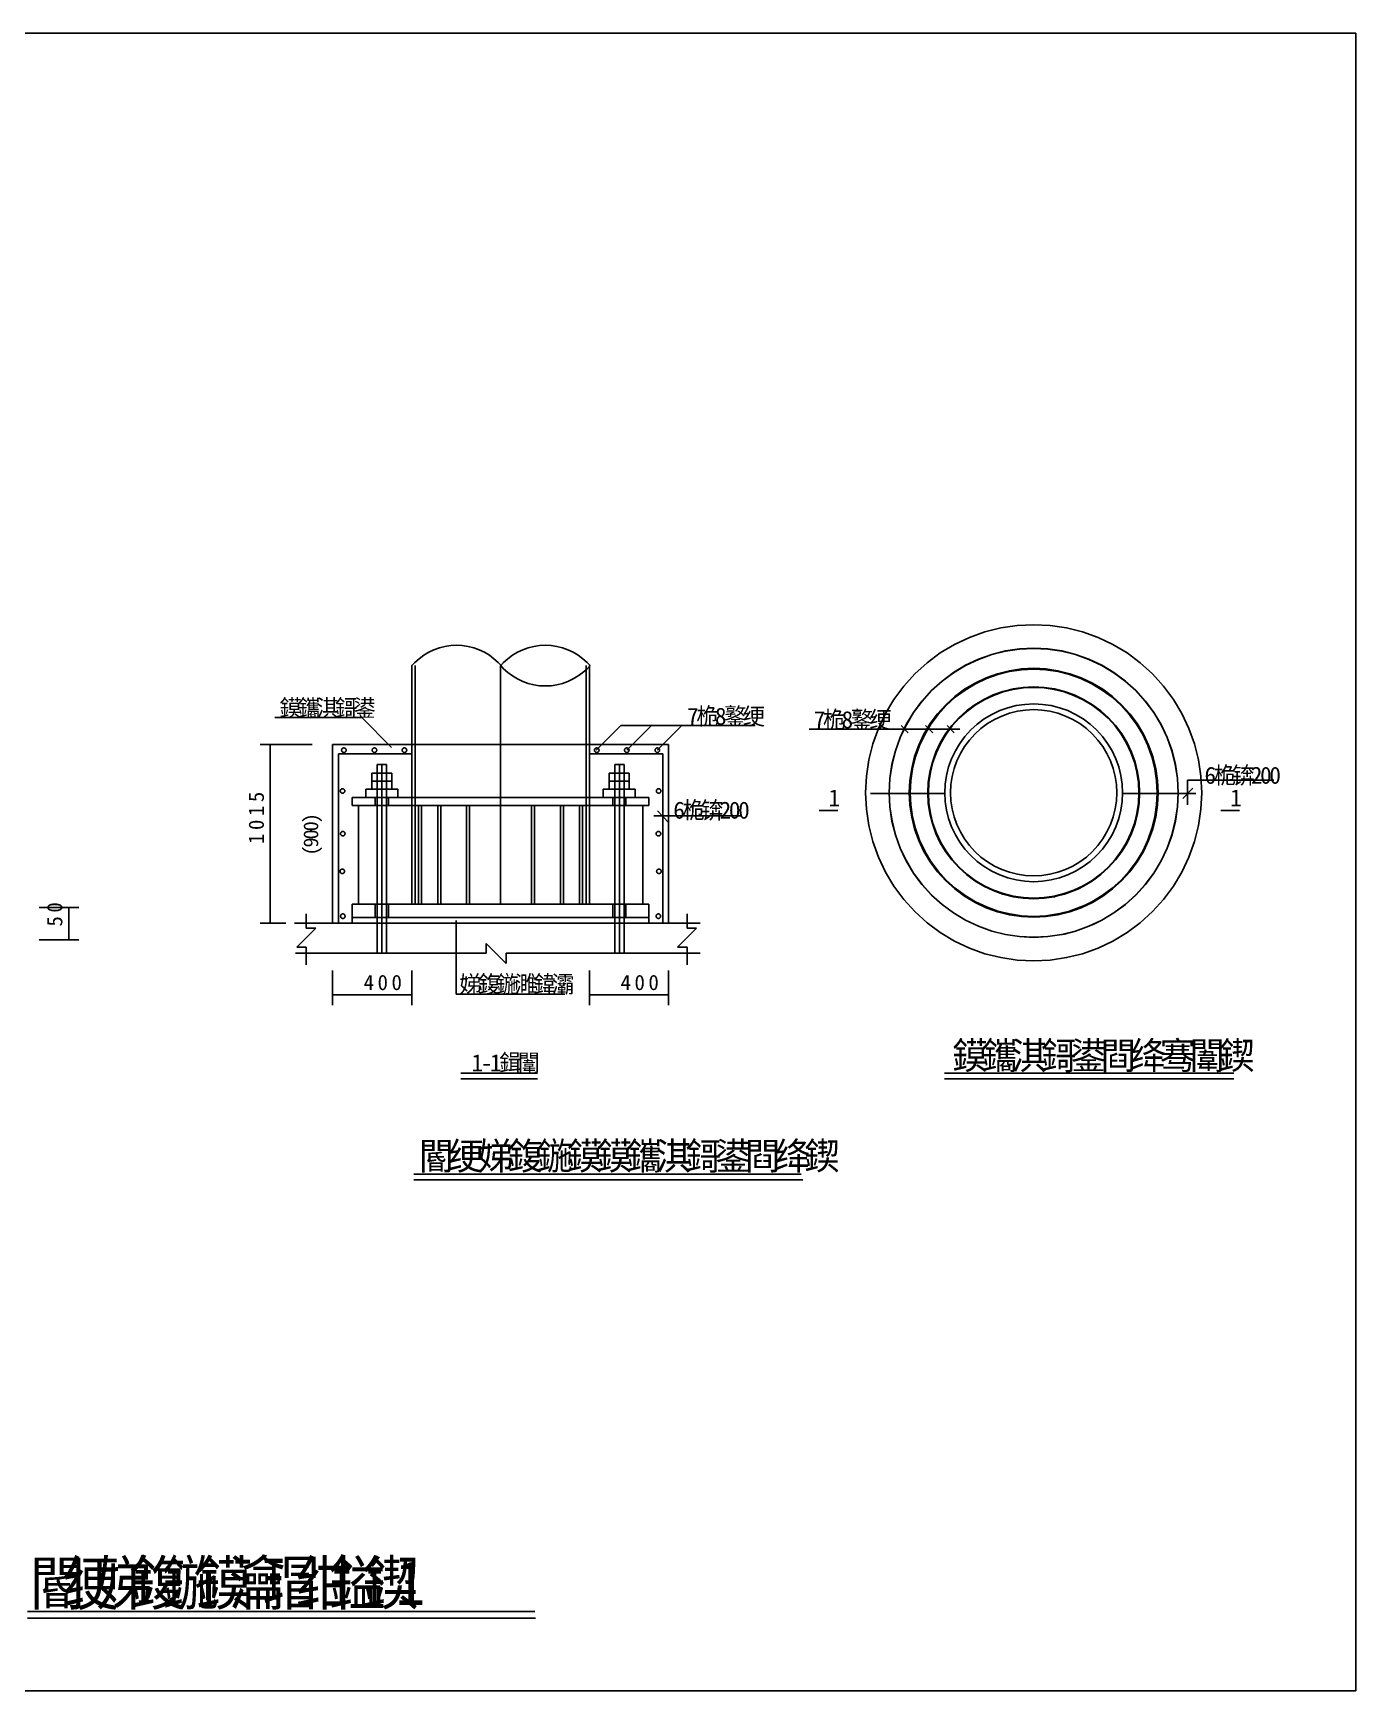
# Model space of a CAD drawing. Header units: metres. Extents: x 0 to 420, y 0 to 297.
# Drawn here: x 183 to 420, y 0 to 297 of the extents above; entities that cross this region are included whole.
import ezdxf

# ---------------------------------------------------------------- set-up
doc = ezdxf.new("R2010")
doc.units = ezdxf.units.M

msp = doc.modelspace()

# ---------------------------------------------------------------- linework, layer by layer
for p, q in [((420, 296.97), (0, 296.97)), ((420, 0), (420, 296.97)), ((250.86, 183.67), (250.86, 140.91)), ((251.45, 183.67), (251.45, 140.91)), ((266.75, 140.91), (266.75, 183.67)), ((282.09, 183.67), (282.09, 140.91)), ((282.69, 183.67), (282.69, 140.91)), ((226.31, 174.37), (241.88, 174.37)), ((241.88, 174.37), (247.2, 169.01)), ((283.86, 168.51), (288.28, 172.92)), ((288.28, 172.92), (312.35, 172.92)), ((289.34, 168.51), (293.76, 172.92)), ((294.81, 168.51), (299.23, 172.92)), ((349.02, 172.27), (322.01, 172.27)), ((338.51, 172.92), (339.8, 171.64)), ((342.89, 172.92), (344.17, 171.64)), ((346.74, 172.92), (348.02, 171.64)), ((232.97, 169.51), (223.64, 169.51)), ((225.47, 137.5), (225.47, 169.51)), ((236.63, 169.51), (296.86, 169.51)), ((236.63, 137.5), (236.63, 169.51)), ((296.86, 138.57), (296.86, 169.51)), ((237.69, 137.48), (237.69, 167.88)), ((237.69, 167.88), (250.91, 167.88)), ((295.8, 167.88), (282.58, 167.88)), ((295.8, 137.48), (295.8, 167.88)), ((247.24, 164.38), (243.65, 164.38)), ((243.65, 162.97), (243.65, 164.38)), ((244.63, 165.97), (244.63, 132.18)), ((244.63, 165.97), (245.44, 165.97)), ((246.29, 165.97), (245.44, 165.97)), ((245.46, 132.18), (245.46, 165.97)), ((246.29, 165.97), (246.29, 132.18)), ((247.24, 162.97), (247.24, 164.38)), ((286.22, 162.97), (286.22, 164.38)), ((289.81, 164.38), (286.22, 164.38)), ((287.2, 165.97), (287.2, 132.18)), ((287.2, 165.97), (288.01, 165.97)), ((288.86, 165.97), (288.01, 165.97)), ((288.03, 132.18), (288.03, 165.97)), ((288.86, 165.97), (288.86, 132.18)), ((289.81, 162.97), (289.81, 164.38)), ((242.57, 161.51), (245.44, 161.51)), ((242.57, 160.1), (242.57, 161.51)), ((247.24, 162.97), (243.65, 162.97)), ((243.65, 161.55), (243.65, 162.97)), ((248.31, 161.51), (245.44, 161.51)), ((247.24, 161.55), (247.24, 162.97)), ((248.31, 160.1), (248.31, 161.51)), ((285.14, 161.51), (288.01, 161.51)), ((285.14, 160.1), (285.14, 161.51)), ((289.81, 162.97), (286.22, 162.97)), ((286.22, 161.55), (286.22, 162.97)), ((290.88, 161.51), (288.01, 161.51)), ((289.81, 161.55), (289.81, 162.97)), ((290.88, 160.1), (290.88, 161.51)), ((346.26, 160.77), (333.04, 160.77)), ((391.33, 160.77), (378.11, 160.77)), ((388.97, 159.86), (390.81, 161.7)), ((389.84, 163.12), (405.3, 163.12)), ((389.84, 158.75), (389.84, 163.12)), ((293.32, 160.04), (240.17, 160.04)), ((240.17, 158.63), (240.17, 160.04)), ((293.32, 158.63), (240.17, 158.63)), ((241.31, 140.91), (241.31, 158.63)), ((244.29, 160.04), (244.29, 158.63)), ((245.46, 158.63), (245.46, 160.04)), ((246.63, 160.04), (246.63, 158.63)), ((252.05, 158.63), (252.05, 140.91)), ((252.59, 158.63), (252.59, 140.91)), ((255.5, 158.63), (255.5, 140.91)), ((256.03, 158.63), (256.03, 140.91)), ((260.66, 158.63), (260.66, 140.91)), ((261.19, 158.63), (261.19, 140.91)), ((272.3, 158.63), (272.3, 140.91)), ((272.83, 158.63), (272.83, 140.91)), ((277.46, 158.63), (277.46, 140.91)), ((277.99, 158.63), (277.99, 140.91)), ((280.91, 158.63), (280.91, 140.91)), ((281.44, 158.63), (281.44, 140.91)), ((286.86, 160.04), (286.86, 158.63)), ((288.03, 158.63), (288.03, 160.04)), ((289.2, 160.04), (289.2, 158.63)), ((289.2, 160.04), (289.2, 158.63)), ((292.26, 140.91), (292.26, 158.63)), ((293.32, 158.63), (293.32, 160.04)), ((293.32, 158.63), (293.32, 160.04)), ((294.83, 157.65), (296.88, 155.48)), ((323.82, 157.74), (327.18, 157.74)), ((395.78, 157.74), (399.15, 157.74)), ((294.19, 156.76), (309.89, 156.76)), ((184.07, 140.34), (191.19, 140.34)), ((189.35, 134.52), (189.35, 140.34)), ((240.17, 140.91), (293.32, 140.91)), ((240.17, 137.5), (240.17, 140.91)), ((244.29, 140.91), (244.29, 138.57)), ((246.63, 140.91), (246.63, 138.57)), ((286.86, 140.91), (286.86, 138.57)), ((289.2, 140.91), (289.2, 138.57)), ((293.32, 140.91), (293.32, 137.5)), ((228.25, 137.5), (223.64, 137.5)), ((300.16, 137.5), (229.8, 137.5)), ((233.61, 136.63), (230.22, 133.24)), ((231.91, 139.17), (231.91, 136.63)), ((231.91, 136.63), (233.61, 136.63)), ((240.17, 138.57), (293.32, 138.57)), ((258.77, 138.02), (258.77, 124.78)), ((296.86, 138.57), (296.86, 137.5)), ((301.85, 136.63), (298.46, 133.24)), ((300.16, 139.17), (300.16, 136.63)), ((300.16, 137.5), (302.49, 137.5)), ((300.16, 136.63), (301.85, 136.63)), ((184.07, 134.52), (191.19, 134.52)), ((264.13, 133.88), (267.73, 130.28)), ((264.13, 132.18), (264.13, 133.88)), ((230, 132.18), (264.13, 132.18)), ((230.22, 133.24), (231.91, 133.24)), ((231.91, 133.24), (231.91, 130.07)), ((267.73, 132.18), (302.49, 132.18)), ((267.73, 130.28), (267.73, 132.18)), ((298.46, 133.24), (300.16, 133.24)), ((300.16, 133.24), (300.16, 130.07)), ((236.63, 129.05), (236.63, 122.86)), ((250.86, 129.05), (250.86, 122.86)), ((282.69, 129.05), (282.69, 122.86)), ((296.86, 129.05), (296.86, 122.86)), ((258.77, 124.78), (278.28, 124.78)), ((236.63, 124.7), (250.86, 124.7)), ((282.69, 124.7), (296.86, 124.7)), ((259.6, 110.65), (273.33, 110.65)), ((346.29, 110.65), (398.13, 110.65)), ((259.6, 109.64), (273.33, 109.64)), ((346.29, 109.64), (398.13, 109.64)), ((251.19, 92.56), (320.58, 92.56)), ((251.19, 91.55), (320.88, 91.55)), ((181.96, 14.24), (272.87, 14.24)), ((181.96, 13.01), (272.99, 13.01)), ((0, 0), (420, 0))]:
    msp.add_line(p, q)
for points in [[(392.39, 160.89), (392.24, 163.84), (391.81, 166.76), (391.09, 169.63), (390.1, 172.41), (388.83, 175.08), (387.31, 177.62), (385.55, 179.99), (383.57, 182.18), (381.38, 184.17), (379, 185.93), (376.47, 187.45), (373.8, 188.71), (371.01, 189.71), (368.15, 190.42), (365.22, 190.86), (362.27, 191), (359.32, 190.86), (356.39, 190.42), (353.53, 189.71), (350.74, 188.71), (348.07, 187.45), (345.54, 185.93), (343.16, 184.17), (340.97, 182.18), (338.99, 179.99), (337.23, 177.62), (335.71, 175.08), (334.44, 172.41), (333.45, 169.63), (332.73, 166.76), (332.3, 163.84), (332.15, 160.89), (332.3, 157.93), (332.73, 155.01), (333.45, 152.14), (334.44, 149.36), (335.71, 146.69), (337.23, 144.15), (338.99, 141.78), (340.97, 139.59), (343.16, 137.6), (345.54, 135.84), (348.07, 134.32), (350.74, 133.06), (353.53, 132.06), (356.39, 131.35), (359.32, 130.91), (362.27, 130.77), (365.22, 130.91), (368.15, 131.35), (371.01, 132.06), (373.8, 133.06), (376.47, 134.32), (379, 135.84), (381.38, 137.6), (383.57, 139.59), (385.55, 141.78), (387.31, 144.15), (388.83, 146.69), (390.1, 149.36), (391.09, 152.14), (391.81, 155.01), (392.24, 157.93), (392.39, 160.89)], [(266.84, 183.67), (266.33, 184.21), (265.56, 184.91), (264.73, 185.53), (263.83, 186.06), (262.9, 186.51), (261.92, 186.86), (260.91, 187.11), (259.88, 187.26), (258.85, 187.31), (257.81, 187.26), (256.78, 187.11), (255.78, 186.86), (254.8, 186.51), (253.86, 186.06), (252.97, 185.53), (252.13, 184.91), (251.36, 184.21), (250.86, 183.67)], [(282.77, 183.67), (282.26, 184.21), (281.49, 184.91), (280.65, 185.53), (279.76, 186.06), (278.82, 186.51), (277.85, 186.86), (276.84, 187.11), (275.81, 187.26), (274.78, 187.31), (273.74, 187.26), (272.71, 187.11), (271.7, 186.86), (270.73, 186.51), (269.79, 186.06), (268.9, 185.53), (268.06, 184.91), (267.29, 184.21), (266.78, 183.67)], [(373.07, 137.35), (374.48, 138.04), (376.66, 139.35), (378.7, 140.86), (380.59, 142.57), (382.29, 144.45), (383.81, 146.5), (385.11, 148.68), (386.2, 150.97), (387.06, 153.37), (387.67, 155.83), (388.05, 158.35), (388.17, 160.89), (388.05, 163.42), (387.67, 165.94), (387.06, 168.4), (386.2, 170.8), (385.11, 173.09), (383.81, 175.28), (382.29, 177.32), (380.59, 179.2), (378.7, 180.91), (376.66, 182.42), (374.48, 183.73), (372.18, 184.81), (369.79, 185.67), (367.32, 186.29), (364.81, 186.66), (362.27, 186.79), (359.73, 186.66), (357.22, 186.29), (354.75, 185.67), (352.36, 184.81), (350.06, 183.73), (347.88, 182.42), (345.84, 180.91), (343.95, 179.2), (342.25, 177.32), (340.73, 175.28), (339.43, 173.1), (338.34, 170.8), (337.48, 168.4), (336.87, 165.94), (336.49, 163.42), (336.37, 160.89), (336.49, 158.35), (336.87, 155.83), (337.48, 153.37), (338.34, 150.97), (339.43, 148.68), (340.73, 146.5), (342.25, 144.45), (343.95, 142.57), (345.84, 140.86), (347.88, 139.35), (350.06, 138.04), (352.36, 136.96), (354.75, 136.1), (357.22, 135.48), (359.73, 135.11), (362.27, 134.98), (364.81, 135.11), (367.32, 135.48), (367.73, 135.57)], [(388.15, 160.89), (388.02, 163.42), (387.65, 165.93), (387.03, 168.4), (386.18, 170.79), (385.09, 173.08), (383.79, 175.26), (382.27, 177.3), (380.57, 179.18), (378.69, 180.89), (376.65, 182.4), (374.47, 183.71), (372.17, 184.79), (369.78, 185.65), (367.32, 186.26), (364.81, 186.64), (362.27, 186.76), (359.73, 186.64), (357.22, 186.26), (354.76, 185.65), (352.37, 184.79), (350.07, 183.71), (347.89, 182.4), (345.85, 180.89), (343.97, 179.18), (342.27, 177.3), (340.75, 175.26), (339.45, 173.08), (338.36, 170.79), (337.51, 168.4), (336.89, 165.93), (336.52, 163.42), (336.39, 160.89), (336.52, 158.35), (336.89, 155.84), (337.51, 153.37), (338.36, 150.98), (339.45, 148.69), (340.75, 146.51), (342.27, 144.47), (343.97, 142.59), (345.85, 140.88), (347.89, 139.37), (350.07, 138.06), (352.37, 136.98), (354.76, 136.12), (357.22, 135.51), (359.73, 135.13), (362.27, 135.01), (364.81, 135.13), (367.32, 135.51), (369.78, 136.12), (372.17, 136.98), (374.47, 138.06), (376.65, 139.37), (378.69, 140.88), (380.57, 142.59), (382.27, 144.47), (383.79, 146.51), (385.09, 148.69), (386.18, 150.98), (387.03, 153.37), (387.65, 155.84), (388.02, 158.35), (388.15, 160.89)], [(266.78, 183.67), (267.29, 183.12), (268.06, 182.43), (268.9, 181.81), (269.79, 181.27), (270.73, 180.83), (271.7, 180.48), (272.71, 180.23), (273.74, 180.07), (274.78, 180.02), (275.81, 180.07), (276.84, 180.23), (277.85, 180.48), (278.82, 180.83), (279.76, 181.27), (280.65, 181.81), (281.49, 182.43), (282.26, 183.12), (282.77, 183.67)], [(384.56, 160.89), (384.45, 163.07), (384.13, 165.23), (383.6, 167.36), (382.86, 169.42), (381.93, 171.39), (380.8, 173.27), (379.5, 175.03), (378.03, 176.65), (376.41, 178.12), (374.65, 179.42), (372.78, 180.54), (370.8, 181.48), (368.74, 182.22), (366.62, 182.75), (364.45, 183.07), (362.27, 183.18), (360.09, 183.07), (357.92, 182.75), (355.8, 182.22), (353.74, 181.48), (351.76, 180.54), (349.89, 179.42), (348.13, 178.12), (346.51, 176.65), (345.04, 175.03), (343.74, 173.27), (342.61, 171.39), (341.68, 169.42), (340.94, 167.36), (340.41, 165.23), (340.09, 163.07), (339.98, 160.89), (340.09, 158.7), (340.41, 156.54), (340.94, 154.41), (341.68, 152.35), (342.61, 150.38), (343.74, 148.5), (345.04, 146.74), (346.51, 145.12), (348.13, 143.65), (349.89, 142.35), (351.76, 141.23), (353.74, 140.29), (355.8, 139.55), (357.92, 139.02), (360.09, 138.7), (362.27, 138.59), (364.45, 138.7), (366.62, 139.02), (368.74, 139.55), (370.8, 140.29), (372.78, 141.23), (374.65, 142.35), (376.41, 143.65), (378.03, 145.12), (379.5, 146.74), (380.8, 148.5), (381.93, 150.38), (382.86, 152.35), (383.6, 154.41), (384.13, 156.54), (384.45, 158.7), (384.56, 160.89)], [(371.51, 140.76), (372.71, 141.36), (374.57, 142.48), (376.32, 143.77), (377.93, 145.23), (379.38, 146.84), (380.68, 148.58), (381.8, 150.45), (382.72, 152.41), (383.46, 154.46), (383.98, 156.57), (384.3, 158.72), (384.41, 160.89), (384.3, 163.06), (383.98, 165.2), (383.46, 167.31), (382.72, 169.36), (381.8, 171.32), (380.68, 173.19), (379.38, 174.93), (377.93, 176.54), (376.32, 178), (374.57, 179.29), (372.71, 180.41), (370.74, 181.34), (368.7, 182.07), (366.59, 182.6), (364.44, 182.92), (362.27, 183.03), (360.1, 182.92), (357.95, 182.6), (355.84, 182.07), (353.8, 181.34), (351.83, 180.41), (349.97, 179.29), (348.22, 178), (346.61, 176.54), (345.16, 174.93), (343.86, 173.19), (342.74, 171.32), (341.82, 169.36), (341.08, 167.31), (340.56, 165.2), (340.24, 163.06), (340.13, 160.89), (340.24, 158.72), (340.56, 156.57), (341.08, 154.46), (341.82, 152.41), (342.74, 150.45), (343.86, 148.58), (345.16, 146.84), (346.61, 145.23), (348.22, 143.77), (349.97, 142.48), (351.83, 141.36), (353.8, 140.43), (355.84, 139.7), (357.95, 139.17), (360.1, 138.85), (362.27, 138.75), (364.44, 138.85), (366.59, 139.17), (366.94, 139.24)], [(370.19, 143.64), (371.21, 144.15), (372.81, 145.11), (374.31, 146.22), (375.69, 147.47), (376.94, 148.85), (378.05, 150.34), (379, 151.94), (379.8, 153.62), (380.43, 155.38), (380.88, 157.18), (381.15, 159.03), (381.25, 160.89), (381.15, 162.75), (380.88, 164.59), (380.43, 166.39), (379.8, 168.15), (379, 169.83), (378.05, 171.43), (376.94, 172.92), (375.69, 174.3), (374.31, 175.55), (372.81, 176.66), (371.21, 177.62), (369.53, 178.42), (367.78, 179.04), (365.97, 179.5), (364.13, 179.77), (362.27, 179.86), (360.41, 179.77), (358.57, 179.5), (356.76, 179.04), (355.01, 178.42), (353.33, 177.62), (351.73, 176.66), (350.23, 175.55), (348.85, 174.3), (347.6, 172.92), (346.49, 171.43), (345.54, 169.83), (344.74, 168.15), (344.11, 166.39), (343.66, 164.59), (343.39, 162.75), (343.29, 160.89), (343.39, 159.03), (343.66, 157.18), (344.11, 155.38), (344.74, 153.62), (345.54, 151.94), (346.49, 150.34), (347.6, 148.85), (348.85, 147.47), (350.23, 146.22), (351.73, 145.11), (353.33, 144.15), (355.01, 143.35), (356.76, 142.73), (358.57, 142.27), (360.41, 142), (362.27, 141.91), (364.13, 142), (365.97, 142.27), (366.27, 142.34)], [(381.14, 160.89), (381.05, 162.73), (380.78, 164.57), (380.33, 166.36), (379.7, 168.11), (378.91, 169.78), (377.96, 171.37), (376.86, 172.86), (375.61, 174.23), (374.24, 175.47), (372.75, 176.57), (371.16, 177.53), (369.49, 178.32), (367.75, 178.94), (365.95, 179.39), (364.12, 179.66), (362.27, 179.75), (360.42, 179.66), (358.59, 179.39), (356.79, 178.94), (355.05, 178.32), (353.37, 177.53), (351.79, 176.57), (350.3, 175.47), (348.93, 174.23), (347.68, 172.86), (346.58, 171.37), (345.63, 169.78), (344.84, 168.11), (344.21, 166.36), (343.76, 164.57), (343.49, 162.73), (343.4, 160.89), (343.49, 159.04), (343.76, 157.2), (344.21, 155.41), (344.84, 153.66), (345.63, 151.99), (346.58, 150.4), (347.68, 148.91), (348.93, 147.54), (350.3, 146.3), (351.79, 145.2), (353.37, 144.24), (355.05, 143.45), (356.79, 142.83), (358.59, 142.38), (360.42, 142.11), (362.27, 142.02), (364.12, 142.11), (365.95, 142.38), (367.75, 142.83), (369.49, 143.45), (371.16, 144.24), (372.75, 145.2), (374.24, 146.3), (375.61, 147.54), (376.86, 148.91), (377.96, 150.4), (378.91, 151.99), (379.7, 153.66), (380.33, 155.41), (380.78, 157.2), (381.05, 159.04), (381.14, 160.89)], [(378.19, 160.89), (378.12, 162.45), (377.89, 163.99), (377.51, 165.51), (376.98, 166.98), (376.31, 168.39), (375.51, 169.73), (374.58, 170.99), (373.53, 172.14), (372.37, 173.19), (371.12, 174.13), (369.78, 174.93), (368.36, 175.6), (366.89, 176.12), (365.38, 176.5), (363.83, 176.73), (362.27, 176.81), (360.71, 176.73), (359.16, 176.5), (357.65, 176.12), (356.18, 175.6), (354.76, 174.93), (353.42, 174.13), (352.17, 173.19), (351.01, 172.14), (349.96, 170.99), (349.03, 169.73), (348.23, 168.39), (347.56, 166.98), (347.03, 165.51), (346.65, 163.99), (346.42, 162.45), (346.35, 160.89), (346.42, 159.32), (346.65, 157.78), (347.03, 156.26), (347.56, 154.79), (348.23, 153.38), (349.03, 152.04), (349.96, 150.78), (351.01, 149.63), (352.17, 148.58), (353.42, 147.65), (354.76, 146.84), (356.18, 146.17), (357.65, 145.65), (359.16, 145.27), (360.71, 145.04), (362.27, 144.96), (363.83, 145.04), (365.38, 145.27), (366.89, 145.65), (368.36, 146.17), (369.78, 146.84), (371.12, 147.65), (372.37, 148.58), (373.53, 149.63), (374.58, 150.78), (375.51, 152.04), (376.31, 153.38), (376.98, 154.79), (377.51, 156.26), (377.89, 157.78), (378.12, 159.32), (378.19, 160.89)], [(377.16, 160.89), (377.09, 162.34), (376.87, 163.79), (376.52, 165.21), (376.03, 166.58), (375.4, 167.9), (374.65, 169.16), (373.78, 170.33), (372.8, 171.41), (371.72, 172.4), (370.54, 173.27), (369.29, 174.02), (367.97, 174.64), (366.59, 175.13), (365.17, 175.49), (363.73, 175.7), (362.27, 175.78), (360.81, 175.7), (359.37, 175.49), (357.95, 175.13), (356.57, 174.64), (355.25, 174.02), (354, 173.27), (352.82, 172.4), (351.74, 171.41), (350.76, 170.33), (349.89, 169.16), (349.14, 167.9), (348.51, 166.58), (348.02, 165.21), (347.67, 163.79), (347.45, 162.34), (347.38, 160.89), (347.45, 159.43), (347.67, 157.98), (348.02, 156.56), (348.51, 155.19), (349.14, 153.87), (349.89, 152.61), (350.76, 151.44), (351.74, 150.36), (352.82, 149.38), (354, 148.5), (355.25, 147.75), (356.57, 147.13), (357.95, 146.64), (359.37, 146.28), (360.81, 146.07), (362.27, 146), (363.73, 146.07), (365.17, 146.28), (366.59, 146.64), (367.97, 147.13), (369.29, 147.75), (370.54, 148.5), (371.72, 149.38), (372.8, 150.36), (373.78, 151.44), (374.65, 152.61), (375.4, 153.87), (376.03, 155.19), (376.52, 156.56), (376.87, 157.98), (377.09, 159.43), (377.16, 160.89)], [(239.07, 168.51), (239.06, 168.55), (239.06, 168.59), (239.05, 168.63), (239.04, 168.67), (239.02, 168.7), (239, 168.74), (238.97, 168.77), (238.95, 168.8), (238.92, 168.83), (238.89, 168.85), (238.85, 168.87), (238.82, 168.89), (238.78, 168.9), (238.74, 168.91), (238.7, 168.92), (238.66, 168.92), (238.62, 168.92), (238.58, 168.91), (238.54, 168.9), (238.51, 168.89), (238.47, 168.87), (238.44, 168.85), (238.4, 168.83), (238.37, 168.8), (238.35, 168.77), (238.32, 168.74), (238.3, 168.7), (238.29, 168.67), (238.27, 168.63), (238.26, 168.59), (238.26, 168.55), (238.26, 168.51), (238.26, 168.47), (238.26, 168.43), (238.27, 168.4), (238.29, 168.36), (238.3, 168.32), (238.32, 168.29), (238.35, 168.26), (238.37, 168.23), (238.4, 168.2), (238.44, 168.18), (238.47, 168.16), (238.51, 168.14), (238.54, 168.13), (238.58, 168.12), (238.62, 168.11), (238.66, 168.11), (238.7, 168.11), (238.74, 168.12), (238.78, 168.13), (238.82, 168.14), (238.85, 168.16), (238.89, 168.18), (238.92, 168.2), (238.95, 168.23), (238.97, 168.26), (239, 168.29), (239.02, 168.32), (239.04, 168.36), (239.05, 168.4), (239.06, 168.43), (239.06, 168.47), (239.07, 168.51)], [(244.54, 168.51), (244.54, 168.55), (244.54, 168.59), (244.53, 168.63), (244.51, 168.67), (244.5, 168.7), (244.47, 168.74), (244.45, 168.77), (244.42, 168.8), (244.39, 168.83), (244.36, 168.85), (244.33, 168.87), (244.29, 168.89), (244.26, 168.9), (244.22, 168.91), (244.18, 168.92), (244.14, 168.92), (244.1, 168.92), (244.06, 168.91), (244.02, 168.9), (243.98, 168.89), (243.95, 168.87), (243.91, 168.85), (243.88, 168.83), (243.85, 168.8), (243.82, 168.77), (243.8, 168.74), (243.78, 168.7), (243.76, 168.67), (243.75, 168.63), (243.74, 168.59), (243.73, 168.55), (243.73, 168.51), (243.73, 168.47), (243.74, 168.43), (243.75, 168.4), (243.76, 168.36), (243.78, 168.32), (243.8, 168.29), (243.82, 168.26), (243.85, 168.23), (243.88, 168.2), (243.91, 168.18), (243.95, 168.16), (243.98, 168.14), (244.02, 168.13), (244.06, 168.12), (244.1, 168.11), (244.14, 168.11), (244.18, 168.11), (244.22, 168.12), (244.26, 168.13), (244.29, 168.14), (244.33, 168.16), (244.36, 168.18), (244.39, 168.2), (244.42, 168.23), (244.45, 168.26), (244.47, 168.29), (244.5, 168.32), (244.51, 168.36), (244.53, 168.4), (244.54, 168.43), (244.54, 168.47), (244.54, 168.51)], [(249.92, 168.51), (249.92, 168.55), (249.91, 168.59), (249.9, 168.63), (249.89, 168.67), (249.87, 168.7), (249.85, 168.74), (249.83, 168.77), (249.8, 168.8), (249.77, 168.83), (249.74, 168.85), (249.7, 168.87), (249.67, 168.89), (249.63, 168.9), (249.59, 168.91), (249.55, 168.92), (249.51, 168.92), (249.47, 168.92), (249.43, 168.91), (249.4, 168.9), (249.36, 168.89), (249.32, 168.87), (249.29, 168.85), (249.26, 168.83), (249.23, 168.8), (249.2, 168.77), (249.18, 168.74), (249.16, 168.7), (249.14, 168.67), (249.13, 168.63), (249.12, 168.59), (249.11, 168.55), (249.11, 168.51), (249.11, 168.47), (249.12, 168.43), (249.13, 168.4), (249.14, 168.36), (249.16, 168.32), (249.18, 168.29), (249.2, 168.26), (249.23, 168.23), (249.26, 168.2), (249.29, 168.18), (249.32, 168.16), (249.36, 168.14), (249.4, 168.13), (249.43, 168.12), (249.47, 168.11), (249.51, 168.11), (249.55, 168.11), (249.59, 168.12), (249.63, 168.13), (249.67, 168.14), (249.7, 168.16), (249.74, 168.18), (249.77, 168.2), (249.8, 168.23), (249.83, 168.26), (249.85, 168.29), (249.87, 168.32), (249.89, 168.36), (249.9, 168.4), (249.91, 168.43), (249.92, 168.47), (249.92, 168.51)], [(284.38, 168.51), (284.38, 168.55), (284.38, 168.59), (284.37, 168.63), (284.35, 168.67), (284.34, 168.7), (284.31, 168.74), (284.29, 168.77), (284.26, 168.8), (284.24, 168.83), (284.2, 168.85), (284.17, 168.87), (284.13, 168.89), (284.1, 168.9), (284.06, 168.91), (284.02, 168.92), (283.98, 168.92), (283.94, 168.92), (283.9, 168.91), (283.86, 168.9), (283.82, 168.89), (283.79, 168.87), (283.75, 168.85), (283.72, 168.83), (283.69, 168.8), (283.66, 168.77), (283.64, 168.74), (283.62, 168.7), (283.6, 168.67), (283.59, 168.63), (283.58, 168.59), (283.57, 168.55), (283.57, 168.51), (283.57, 168.47), (283.58, 168.43), (283.59, 168.4), (283.6, 168.36), (283.62, 168.32), (283.64, 168.29), (283.66, 168.26), (283.69, 168.23), (283.72, 168.2), (283.75, 168.18), (283.79, 168.16), (283.82, 168.14), (283.86, 168.13), (283.9, 168.12), (283.94, 168.11), (283.98, 168.11), (284.02, 168.11), (284.06, 168.12), (284.1, 168.13), (284.13, 168.14), (284.17, 168.16), (284.2, 168.18), (284.24, 168.2), (284.26, 168.23), (284.29, 168.26), (284.31, 168.29), (284.34, 168.32), (284.35, 168.36), (284.37, 168.4), (284.38, 168.43), (284.38, 168.47), (284.38, 168.51)], [(289.76, 168.51), (289.76, 168.55), (289.75, 168.59), (289.74, 168.63), (289.73, 168.67), (289.71, 168.7), (289.69, 168.74), (289.67, 168.77), (289.64, 168.8), (289.61, 168.83), (289.58, 168.85), (289.54, 168.87), (289.51, 168.89), (289.47, 168.9), (289.43, 168.91), (289.39, 168.92), (289.35, 168.92), (289.31, 168.92), (289.27, 168.91), (289.24, 168.9), (289.2, 168.89), (289.16, 168.87), (289.13, 168.85), (289.1, 168.83), (289.07, 168.8), (289.04, 168.77), (289.02, 168.74), (289, 168.7), (288.98, 168.67), (288.97, 168.63), (288.96, 168.59), (288.95, 168.55), (288.95, 168.51), (288.95, 168.47), (288.96, 168.43), (288.97, 168.4), (288.98, 168.36), (289, 168.32), (289.02, 168.29), (289.04, 168.26), (289.07, 168.23), (289.1, 168.2), (289.13, 168.18), (289.16, 168.16), (289.2, 168.14), (289.24, 168.13), (289.27, 168.12), (289.31, 168.11), (289.35, 168.11), (289.39, 168.11), (289.43, 168.12), (289.47, 168.13), (289.51, 168.14), (289.54, 168.16), (289.58, 168.18), (289.61, 168.2), (289.64, 168.23), (289.67, 168.26), (289.69, 168.29), (289.71, 168.32), (289.73, 168.36), (289.74, 168.4), (289.75, 168.43), (289.76, 168.47), (289.76, 168.51)], [(295.24, 168.51), (295.23, 168.55), (295.23, 168.59), (295.22, 168.63), (295.2, 168.67), (295.19, 168.7), (295.17, 168.74), (295.14, 168.77), (295.12, 168.8), (295.09, 168.83), (295.06, 168.85), (295.02, 168.87), (294.99, 168.89), (294.95, 168.9), (294.91, 168.91), (294.87, 168.92), (294.83, 168.92), (294.79, 168.92), (294.75, 168.91), (294.71, 168.9), (294.67, 168.89), (294.64, 168.87), (294.6, 168.85), (294.57, 168.83), (294.54, 168.8), (294.52, 168.77), (294.49, 168.74), (294.47, 168.7), (294.46, 168.67), (294.44, 168.63), (294.43, 168.59), (294.43, 168.55), (294.42, 168.51), (294.43, 168.47), (294.43, 168.43), (294.44, 168.4), (294.46, 168.36), (294.47, 168.32), (294.49, 168.29), (294.52, 168.26), (294.54, 168.23), (294.57, 168.2), (294.6, 168.18), (294.64, 168.16), (294.67, 168.14), (294.71, 168.13), (294.75, 168.12), (294.79, 168.11), (294.83, 168.11), (294.87, 168.11), (294.91, 168.12), (294.95, 168.13), (294.99, 168.14), (295.02, 168.16), (295.06, 168.18), (295.09, 168.2), (295.12, 168.23), (295.14, 168.26), (295.17, 168.29), (295.19, 168.32), (295.2, 168.36), (295.22, 168.4), (295.23, 168.43), (295.23, 168.47), (295.24, 168.51)], [(238.83, 161.21), (238.83, 161.25), (238.82, 161.29), (238.81, 161.33), (238.8, 161.36), (238.78, 161.4), (238.76, 161.43), (238.74, 161.47), (238.71, 161.49), (238.68, 161.52), (238.65, 161.55), (238.62, 161.57), (238.58, 161.58), (238.54, 161.6), (238.51, 161.61), (238.47, 161.61), (238.43, 161.61), (238.39, 161.61), (238.35, 161.61), (238.31, 161.6), (238.27, 161.58), (238.24, 161.57), (238.2, 161.55), (238.17, 161.52), (238.14, 161.49), (238.11, 161.47), (238.09, 161.43), (238.07, 161.4), (238.05, 161.36), (238.04, 161.33), (238.03, 161.29), (238.02, 161.25), (238.02, 161.21), (238.02, 161.17), (238.03, 161.13), (238.04, 161.09), (238.05, 161.05), (238.07, 161.02), (238.09, 160.98), (238.11, 160.95), (238.14, 160.92), (238.17, 160.89), (238.2, 160.87), (238.24, 160.85), (238.27, 160.83), (238.31, 160.82), (238.35, 160.81), (238.39, 160.8), (238.43, 160.8), (238.47, 160.8), (238.51, 160.81), (238.54, 160.82), (238.58, 160.83), (238.62, 160.85), (238.65, 160.87), (238.68, 160.89), (238.71, 160.92), (238.74, 160.95), (238.76, 160.98), (238.78, 161.02), (238.8, 161.05), (238.81, 161.09), (238.82, 161.13), (238.83, 161.17), (238.83, 161.21)], [(295.47, 161.21), (295.47, 161.25), (295.46, 161.29), (295.45, 161.33), (295.44, 161.36), (295.42, 161.4), (295.4, 161.43), (295.38, 161.47), (295.35, 161.49), (295.32, 161.52), (295.29, 161.55), (295.26, 161.57), (295.22, 161.58), (295.18, 161.6), (295.14, 161.61), (295.1, 161.61), (295.06, 161.61), (295.03, 161.61), (294.99, 161.61), (294.95, 161.6), (294.91, 161.58), (294.87, 161.57), (294.84, 161.55), (294.81, 161.52), (294.78, 161.49), (294.75, 161.47), (294.73, 161.43), (294.71, 161.4), (294.69, 161.36), (294.68, 161.33), (294.67, 161.29), (294.66, 161.25), (294.66, 161.21), (294.66, 161.17), (294.67, 161.13), (294.68, 161.09), (294.69, 161.05), (294.71, 161.02), (294.73, 160.98), (294.75, 160.95), (294.78, 160.92), (294.81, 160.89), (294.84, 160.87), (294.87, 160.85), (294.91, 160.83), (294.95, 160.82), (294.99, 160.81), (295.03, 160.8), (295.06, 160.8), (295.1, 160.8), (295.14, 160.81), (295.18, 160.82), (295.22, 160.83), (295.26, 160.85), (295.29, 160.87), (295.32, 160.89), (295.35, 160.92), (295.38, 160.95), (295.4, 160.98), (295.42, 161.02), (295.44, 161.05), (295.45, 161.09), (295.46, 161.13), (295.47, 161.17), (295.47, 161.21)], [(238.87, 153.56), (238.87, 153.6), (238.86, 153.63), (238.85, 153.67), (238.84, 153.71), (238.82, 153.75), (238.8, 153.78), (238.78, 153.81), (238.75, 153.84), (238.72, 153.87), (238.69, 153.89), (238.65, 153.91), (238.62, 153.93), (238.58, 153.94), (238.54, 153.95), (238.5, 153.96), (238.46, 153.96), (238.42, 153.96), (238.38, 153.95), (238.35, 153.94), (238.31, 153.93), (238.27, 153.91), (238.24, 153.89), (238.21, 153.87), (238.18, 153.84), (238.15, 153.81), (238.13, 153.78), (238.11, 153.75), (238.09, 153.71), (238.08, 153.67), (238.07, 153.63), (238.06, 153.6), (238.06, 153.56), (238.06, 153.52), (238.07, 153.48), (238.08, 153.44), (238.09, 153.4), (238.11, 153.36), (238.13, 153.33), (238.15, 153.3), (238.18, 153.27), (238.21, 153.24), (238.24, 153.22), (238.27, 153.2), (238.31, 153.18), (238.35, 153.17), (238.38, 153.16), (238.42, 153.15), (238.46, 153.15), (238.5, 153.15), (238.54, 153.16), (238.58, 153.17), (238.62, 153.18), (238.65, 153.2), (238.69, 153.22), (238.72, 153.24), (238.75, 153.27), (238.78, 153.3), (238.8, 153.33), (238.82, 153.36), (238.84, 153.4), (238.85, 153.44), (238.86, 153.48), (238.87, 153.52), (238.87, 153.56)], [(295.43, 153.56), (295.43, 153.6), (295.43, 153.63), (295.42, 153.67), (295.4, 153.71), (295.38, 153.75), (295.36, 153.78), (295.34, 153.81), (295.31, 153.84), (295.28, 153.87), (295.25, 153.89), (295.22, 153.91), (295.18, 153.93), (295.15, 153.94), (295.11, 153.95), (295.07, 153.96), (295.03, 153.96), (294.99, 153.96), (294.95, 153.95), (294.91, 153.94), (294.87, 153.93), (294.84, 153.91), (294.8, 153.89), (294.77, 153.87), (294.74, 153.84), (294.71, 153.81), (294.69, 153.78), (294.67, 153.75), (294.65, 153.71), (294.64, 153.67), (294.63, 153.63), (294.62, 153.6), (294.62, 153.56), (294.62, 153.52), (294.63, 153.48), (294.64, 153.44), (294.65, 153.4), (294.67, 153.36), (294.69, 153.33), (294.71, 153.3), (294.74, 153.27), (294.77, 153.24), (294.8, 153.22), (294.84, 153.2), (294.87, 153.18), (294.91, 153.17), (294.95, 153.16), (294.99, 153.15), (295.03, 153.15), (295.07, 153.15), (295.11, 153.16), (295.15, 153.17), (295.18, 153.18), (295.22, 153.2), (295.25, 153.22), (295.28, 153.24), (295.31, 153.27), (295.34, 153.3), (295.36, 153.33), (295.38, 153.36), (295.4, 153.4), (295.42, 153.44), (295.43, 153.48), (295.43, 153.52), (295.43, 153.56)], [(238.78, 146.82), (238.78, 146.86), (238.77, 146.89), (238.76, 146.93), (238.75, 146.97), (238.73, 147.01), (238.71, 147.04), (238.69, 147.07), (238.66, 147.1), (238.63, 147.13), (238.6, 147.15), (238.56, 147.17), (238.53, 147.19), (238.49, 147.2), (238.45, 147.21), (238.41, 147.22), (238.37, 147.22), (238.33, 147.22), (238.29, 147.21), (238.26, 147.2), (238.22, 147.19), (238.18, 147.17), (238.15, 147.15), (238.12, 147.13), (238.09, 147.1), (238.06, 147.07), (238.04, 147.04), (238.02, 147.01), (238, 146.97), (237.98, 146.93), (237.98, 146.89), (237.97, 146.86), (237.97, 146.82), (237.97, 146.78), (237.98, 146.74), (237.98, 146.7), (238, 146.66), (238.02, 146.62), (238.04, 146.59), (238.06, 146.56), (238.09, 146.53), (238.12, 146.5), (238.15, 146.48), (238.18, 146.46), (238.22, 146.44), (238.26, 146.43), (238.29, 146.42), (238.33, 146.41), (238.37, 146.41), (238.41, 146.41), (238.45, 146.42), (238.49, 146.43), (238.53, 146.44), (238.56, 146.46), (238.6, 146.48), (238.63, 146.5), (238.66, 146.53), (238.69, 146.56), (238.71, 146.59), (238.73, 146.62), (238.75, 146.66), (238.76, 146.7), (238.77, 146.74), (238.78, 146.78), (238.78, 146.82)], [(295.52, 146.82), (295.52, 146.86), (295.52, 146.89), (295.51, 146.93), (295.49, 146.97), (295.48, 147.01), (295.46, 147.04), (295.43, 147.07), (295.4, 147.1), (295.38, 147.13), (295.34, 147.15), (295.31, 147.17), (295.27, 147.19), (295.24, 147.2), (295.2, 147.21), (295.16, 147.22), (295.12, 147.22), (295.08, 147.22), (295.04, 147.21), (295, 147.2), (294.96, 147.19), (294.93, 147.17), (294.89, 147.15), (294.86, 147.13), (294.83, 147.1), (294.8, 147.07), (294.78, 147.04), (294.76, 147.01), (294.74, 146.97), (294.73, 146.93), (294.72, 146.89), (294.71, 146.86), (294.71, 146.82), (294.71, 146.78), (294.72, 146.74), (294.73, 146.7), (294.74, 146.66), (294.76, 146.62), (294.78, 146.59), (294.8, 146.56), (294.83, 146.53), (294.86, 146.5), (294.89, 146.48), (294.93, 146.46), (294.96, 146.44), (295, 146.43), (295.04, 146.42), (295.08, 146.41), (295.12, 146.41), (295.16, 146.41), (295.2, 146.42), (295.24, 146.43), (295.27, 146.44), (295.31, 146.46), (295.34, 146.48), (295.38, 146.5), (295.4, 146.53), (295.43, 146.56), (295.46, 146.59), (295.48, 146.62), (295.49, 146.66), (295.51, 146.7), (295.52, 146.74), (295.52, 146.78), (295.52, 146.82)], [(366.27, 142.34), (367.78, 142.73), (369.53, 143.35), (370.19, 143.64)], [(366.94, 139.24), (368.7, 139.7), (370.74, 140.43), (371.51, 140.76)], [(238.88, 138.78), (238.88, 138.82), (238.87, 138.86), (238.86, 138.9), (238.85, 138.93), (238.83, 138.97), (238.81, 139), (238.79, 139.04), (238.76, 139.07), (238.73, 139.09), (238.7, 139.12), (238.66, 139.14), (238.63, 139.15), (238.59, 139.17), (238.55, 139.18), (238.51, 139.18), (238.47, 139.18), (238.43, 139.18), (238.39, 139.18), (238.36, 139.17), (238.32, 139.15), (238.28, 139.14), (238.25, 139.12), (238.22, 139.09), (238.19, 139.07), (238.16, 139.04), (238.14, 139), (238.12, 138.97), (238.1, 138.93), (238.09, 138.9), (238.08, 138.86), (238.07, 138.82), (238.07, 138.78), (238.07, 138.74), (238.08, 138.7), (238.09, 138.66), (238.1, 138.62), (238.12, 138.59), (238.14, 138.55), (238.16, 138.52), (238.19, 138.49), (238.22, 138.47), (238.25, 138.44), (238.28, 138.42), (238.32, 138.4), (238.36, 138.39), (238.39, 138.38), (238.43, 138.38), (238.47, 138.37), (238.51, 138.38), (238.55, 138.38), (238.59, 138.39), (238.63, 138.4), (238.66, 138.42), (238.7, 138.44), (238.73, 138.47), (238.76, 138.49), (238.79, 138.52), (238.81, 138.55), (238.83, 138.59), (238.85, 138.62), (238.86, 138.66), (238.87, 138.7), (238.88, 138.74), (238.88, 138.78)], [(295.42, 138.78), (295.42, 138.82), (295.41, 138.86), (295.41, 138.9), (295.39, 138.93), (295.37, 138.97), (295.35, 139), (295.33, 139.04), (295.3, 139.07), (295.27, 139.09), (295.24, 139.12), (295.21, 139.14), (295.17, 139.15), (295.13, 139.17), (295.1, 139.18), (295.06, 139.18), (295.02, 139.18), (294.98, 139.18), (294.94, 139.18), (294.9, 139.17), (294.86, 139.15), (294.83, 139.14), (294.79, 139.12), (294.76, 139.09), (294.73, 139.07), (294.7, 139.04), (294.68, 139), (294.66, 138.97), (294.64, 138.93), (294.63, 138.9), (294.62, 138.86), (294.61, 138.82), (294.61, 138.78), (294.61, 138.74), (294.62, 138.7), (294.63, 138.66), (294.64, 138.62), (294.66, 138.59), (294.68, 138.55), (294.7, 138.52), (294.73, 138.49), (294.76, 138.47), (294.79, 138.44), (294.83, 138.42), (294.86, 138.4), (294.9, 138.39), (294.94, 138.38), (294.98, 138.38), (295.02, 138.37), (295.06, 138.38), (295.1, 138.38), (295.13, 138.39), (295.17, 138.4), (295.21, 138.42), (295.24, 138.44), (295.27, 138.47), (295.3, 138.49), (295.33, 138.52), (295.35, 138.55), (295.37, 138.59), (295.39, 138.62), (295.41, 138.66), (295.41, 138.7), (295.42, 138.74), (295.42, 138.78)], [(367.73, 135.57), (369.79, 136.1), (372.18, 136.96), (373.07, 137.35)]]:
    msp.add_lwpolyline(points)

# ---------------------------------------------------------------- texts
for s, height, p in [('鏌', 3.06, (227.1, 174.55)), ('鑴', 3.06, (230.42, 174.55)), ('淇', 3.06, (233.74, 174.55)), ('鎶', 3.06, (237.07, 174.55)), ('鍙', 3.06, (240.39, 174.55)), ('7', 3.06, (300.16, 173.07)), ('桅', 3.06, (301.83, 173.07)), ('8', 3.06, (305.15, 173.07)), ('鐜', 3.06, (306.81, 173.07)), ('绠', 3.06, (310.13, 173.07)), ('7', 3.06, (322.86, 172.46)), ('桅', 3.06, (324.52, 172.46)), ('8', 3.06, (327.84, 172.46)), ('鐜', 3.06, (329.5, 172.46)), ('绠', 3.06, (332.82, 172.46)), ('6', 3.06, (392.87, 162.49)), ('桅', 3.06, (394.53, 162.49)), ('锛', 3.06, (397.85, 162.49)), ('2', 3.06, (401.18, 162.49)), ('0', 3.06, (402.84, 162.49)), ('0', 3.06, (404.5, 162.49)), ('1', 3.06, (325.5, 158.44)), ('1', 3.06, (397.46, 158.44)), ('6', 3.06, (297.68, 156.25)), ('桅', 3.06, (299.34, 156.25)), ('锛', 3.06, (302.67, 156.25)), ('2', 3.06, (305.99, 156.25)), ('0', 3.06, (307.65, 156.25)), ('0', 3.06, (309.31, 156.25)), ('4', 2.75, (242.19, 125.53)), ('0', 2.75, (244.69, 125.53)), ('0', 2.75, (247.19, 125.53)), ('娣', 3.06, (259.36, 125.08)), ('鍑', 3.06, (262.68, 125.08)), ('鍦', 3.06, (266.01, 125.08)), ('濉', 3.06, (269.33, 125.08)), ('鍏', 3.06, (272.65, 125.08)), ('灞', 3.06, (275.97, 125.08)), ('4', 2.75, (288.23, 125.53)), ('0', 2.75, (290.73, 125.53)), ('0', 2.75, (293.23, 125.53)), ('鏌', 4.89, (347.66, 111.37)), ('鑴', 4.89, (352.97, 111.37)), ('淇', 4.89, (358.29, 111.37)), ('鎶', 4.89, (363.6, 111.37)), ('鍙', 4.89, (368.92, 111.37)), ('閰', 4.89, (374.24, 111.37)), ('绛', 4.89, (379.55, 111.37)), ('骞', 4.89, (384.87, 111.37)), ('闈', 4.89, (390.18, 111.37)), ('鍥', 4.89, (395.5, 111.37)), ('1', 3.06, (261.52, 110.99)), ('1', 3.06, (264.84, 110.99)), ('鍓', 3.06, (266.5, 110.99)), ('闈', 3.06, (269.82, 110.99)), ('-', 3.06, (263.18, 110.99)), ('閽', 4.89, (252.04, 93.38)), ('绠', 4.89, (257.36, 93.38)), ('娣', 4.89, (262.68, 93.38)), ('鍑', 4.89, (267.99, 93.38)), ('鍦', 4.89, (273.31, 93.38)), ('鏌', 4.89, (278.62, 93.38)), ('鏌', 4.89, (283.94, 93.38)), ('鑴', 4.89, (289.25, 93.38)), ('淇', 4.89, (294.57, 93.38)), ('鎶', 4.89, (299.88, 93.38)), ('鍙', 4.89, (305.2, 93.38)), ('閰', 4.89, (310.52, 93.38)), ('绛', 4.89, (315.83, 93.38)), ('鍥', 4.89, (321.15, 93.38)), ('閽', 7.84, (182.25, 15.4)), ('绠', 7.84, (188.22, 15.4)), ('娣', 7.84, (194.19, 15.4)), ('鍑', 7.84, (200.15, 15.4)), ('鍦', 7.84, (206.12, 15.4)), ('鏌', 7.84, (212.08, 15.4)), ('瀹', 7.84, (218.05, 15.4)), ('瑁', 7.84, (224.02, 15.4)), ('绀', 7.84, (229.98, 15.4)), ('鎰', 7.84, (235.95, 15.4)), ('鍥', 7.84, (241.92, 15.4)), ('1', 7.84, (247.88, 15.4))]:
    msp.add_text(s, height=height).set_placement(p)
for s, height, p in [('5', 2.75, (224.33, 159.21)), ('1', 2.75, (224.33, 156.71)), ('0', 2.75, (224.33, 154.21)), (')', 2.66, (234.07, 155.43)), ('0', 2.66, (234.07, 153.98)), ('1', 2.75, (224.33, 151.71)), ('0', 2.66, (234.07, 152.53)), ('9', 2.66, (234.07, 151.08)), ('(', 2.66, (234.07, 149.63)), ('0', 2.75, (188.21, 139.41)), ('5', 2.75, (188.21, 136.91))]:
    msp.add_text(s, height=height, rotation=90).set_placement(p)

doc.saveas('drawing.dxf')
